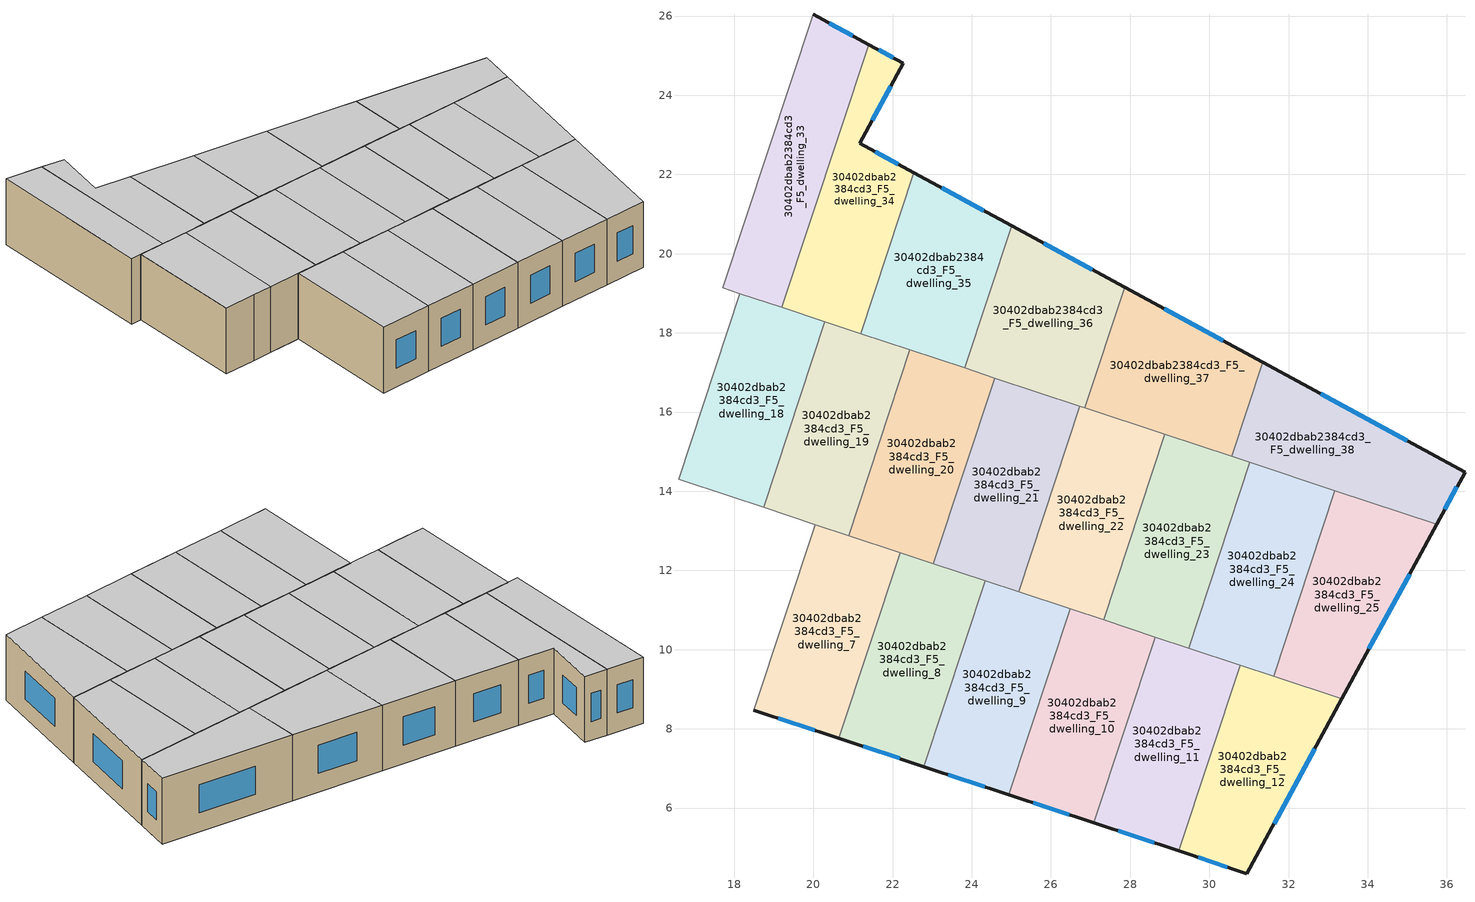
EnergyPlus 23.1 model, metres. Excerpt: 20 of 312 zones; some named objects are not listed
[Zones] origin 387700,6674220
30402dbab2384cd3_F5_dwelling_10
 floor to 30402dbab2384cd3_F4_dwelling_10 (EU_floor_Construction): 28.63,10.32 27.08,5.63 24.94,6.34 26.49,11.03 z15
 wall outside (EU_wall_Construction): 24.94,6.34 27.08,5.63 z15:18
 wall to 30402dbab2384cd3_F5_dwelling_9 (EU_wall_Construction): 26.49,11.03 24.94,6.34 z15:18
 wall to 30402dbab2384cd3_F5_dwelling_11 (EU_wall_Construction): 27.08,5.63 28.63,10.32 z15:18
 wall to 30402dbab2384cd3_F5_dwelling_23 (EU_wall_Construction): 28.63,10.32 27.33,10.75 z15:18
 wall to 30402dbab2384cd3_F5_dwelling_22 (EU_wall_Construction): 27.33,10.75 26.49,11.03 z15:18
 window (EU_Window_Construction): 25.55,6.14 26.47,5.83 z15.86:17.14
 ceiling to 30402dbab2384cd3_F6_dwelling_10 (EU_floor_Construction): 27.08,5.63 28.63,10.32 26.49,11.03 24.94,6.34 z18
30402dbab2384cd3_F5_dwelling_11
 floor to 30402dbab2384cd3_F4_dwelling_11 (EU_floor_Construction): 30.78,9.61 29.23,4.92 27.08,5.63 28.63,10.32 z15
 wall outside (EU_wall_Construction): 27.08,5.63 29.23,4.92 z15:18
 wall to 30402dbab2384cd3_F5_dwelling_12 (EU_wall_Construction): 29.23,4.92 30.78,9.61 z15:18
 wall to 30402dbab2384cd3_F5_dwelling_24 (EU_wall_Construction): 30.78,9.61 29.47,10.04 z15:18
 wall to 30402dbab2384cd3_F5_dwelling_23 (EU_wall_Construction): 29.47,10.04 28.63,10.32 z15:18
 window (EU_Window_Construction): 27.69,5.43 28.61,5.12 z15.86:17.14
 ceiling to 30402dbab2384cd3_F6_dwelling_11 (EU_floor_Construction): 29.23,4.92 30.78,9.61 28.63,10.32 27.08,5.63 z18
30402dbab2384cd3_F5_dwelling_12
 floor to 30402dbab2384cd3_F4_dwelling_12 (EU_floor_Construction): 33.34,8.76 30.95,4.35 29.23,4.92 30.78,9.61 z15
 wall outside (EU_wall_Construction): 29.23,4.92 30.95,4.35 33.34,8.76 z15:18
 wall to 30402dbab2384cd3_F5_dwelling_25 (EU_wall_Construction): 33.34,8.76 31.62,9.33 z15:18
 wall to 30402dbab2384cd3_F5_dwelling_24 (EU_wall_Construction): 31.62,9.33 30.78,9.61 z15:18
 window (EU_Window_Construction): 31.63,5.61 32.66,7.5 / 29.72,4.76 30.46,4.51 z15.86:17.14
 ceiling to 30402dbab2384cd3_F6_dwelling_12 (EU_floor_Construction): 30.95,4.35 33.34,8.76 30.78,9.61 29.23,4.92 z18
30402dbab2384cd3_F5_dwelling_18
 floor to 30402dbab2384cd3_F4_dwelling_18 (EU_floor_Construction): 20.29,18.28 18.74,13.59 16.59,14.3 18.15,18.99 z15
 wall to 30402dbab2384cd3_F5_dwelling_17 (EU_wall_Construction): 18.15,18.99 16.59,14.3 z15:18
 wall to 30402dbab2384cd3_F5_dwelling_19 (EU_wall_Construction): 18.74,13.59 20.29,18.28 z15:18
 wall to 30402dbab2384cd3_F5_dwelling_34 (EU_wall_Construction): 20.29,18.28 19.2,18.64 z15:18
 wall to 30402dbab2384cd3_F5_dwelling_5 (EU_wall_Construction): 16.59,14.3 17.91,13.87 z15:18
 wall to 30402dbab2384cd3_F5_dwelling_33 (EU_wall_Construction): 19.2,18.64 18.15,18.99 z15:18
 wall to 30402dbab2384cd3_F5_dwelling_6 (EU_wall_Construction): 17.91,13.87 18.74,13.59 z15:18
 ceiling to 30402dbab2384cd3_F6_dwelling_18 (EU_floor_Construction): 18.74,13.59 20.29,18.28 18.15,18.99 16.59,14.3 z18
30402dbab2384cd3_F5_dwelling_19
 floor to 30402dbab2384cd3_F4_dwelling_19 (EU_floor_Construction): 22.44,17.57 20.89,12.88 18.74,13.59 20.29,18.28 z15
 wall to 30402dbab2384cd3_F5_dwelling_20 (EU_wall_Construction): 20.89,12.88 22.44,17.57 z15:18
 wall to 30402dbab2384cd3_F5_dwelling_35 (EU_wall_Construction): 22.44,17.57 21.19,17.98 z15:18
 wall to 30402dbab2384cd3_F5_dwelling_6 (EU_wall_Construction): 18.74,13.59 20.05,13.16 z15:18
 wall to 30402dbab2384cd3_F5_dwelling_34 (EU_wall_Construction): 21.19,17.98 20.29,18.28 z15:18
 wall to 30402dbab2384cd3_F5_dwelling_7 (EU_wall_Construction): 20.05,13.16 20.89,12.88 z15:18
 ceiling to 30402dbab2384cd3_F6_dwelling_19 (EU_floor_Construction): 20.89,12.88 22.44,17.57 20.29,18.28 18.74,13.59 z18
30402dbab2384cd3_F5_dwelling_20
 floor to 30402dbab2384cd3_F4_dwelling_20 (EU_floor_Construction): 24.59,16.86 23.03,12.17 20.89,12.88 22.44,17.57 z15
 wall to 30402dbab2384cd3_F5_dwelling_21 (EU_wall_Construction): 23.03,12.17 24.59,16.86 z15:18
 wall to 30402dbab2384cd3_F5_dwelling_36 (EU_wall_Construction): 24.59,16.86 23.82,17.11 z15:18
 wall to 30402dbab2384cd3_F5_dwelling_7 (EU_wall_Construction): 20.89,12.88 22.2,12.45 z15:18
 wall to 30402dbab2384cd3_F5_dwelling_35 (EU_wall_Construction): 23.82,17.11 22.44,17.57 z15:18
 wall to 30402dbab2384cd3_F5_dwelling_8 (EU_wall_Construction): 22.2,12.45 23.03,12.17 z15:18
 ceiling to 30402dbab2384cd3_F6_dwelling_20 (EU_floor_Construction): 23.03,12.17 24.59,16.86 22.44,17.57 20.89,12.88 z18
30402dbab2384cd3_F5_dwelling_21
 floor to 30402dbab2384cd3_F4_dwelling_21 (EU_floor_Construction): 26.73,16.15 25.18,11.46 23.03,12.17 24.59,16.86 z15
 wall to 30402dbab2384cd3_F5_dwelling_22 (EU_wall_Construction): 25.18,11.46 26.73,16.15 z15:18
 wall to 30402dbab2384cd3_F5_dwelling_8 (EU_wall_Construction): 23.03,12.17 24.34,11.74 z15:18
 wall to 30402dbab2384cd3_F5_dwelling_36 (EU_wall_Construction): 26.73,16.15 24.59,16.86 z15:18
 wall to 30402dbab2384cd3_F5_dwelling_9 (EU_wall_Construction): 24.34,11.74 25.18,11.46 z15:18
 ceiling to 30402dbab2384cd3_F6_dwelling_21 (EU_floor_Construction): 25.18,11.46 26.73,16.15 24.59,16.86 23.03,12.17 z18
30402dbab2384cd3_F5_dwelling_22
 floor to 30402dbab2384cd3_F4_dwelling_22 (EU_floor_Construction): 28.88,15.44 27.33,10.75 25.18,11.46 26.73,16.15 z15
 wall to 30402dbab2384cd3_F5_dwelling_23 (EU_wall_Construction): 27.33,10.75 28.88,15.44 z15:18
 wall to 30402dbab2384cd3_F5_dwelling_37 (EU_wall_Construction): 28.88,15.44 26.85,16.11 z15:18
 wall to 30402dbab2384cd3_F5_dwelling_9 (EU_wall_Construction): 25.18,11.46 26.49,11.03 z15:18
 wall to 30402dbab2384cd3_F5_dwelling_36 (EU_wall_Construction): 26.85,16.11 26.73,16.15 z15:18
 ceiling to 30402dbab2384cd3_F6_dwelling_22 (EU_floor_Construction): 27.33,10.75 28.88,15.44 26.73,16.15 25.18,11.46 z18
30402dbab2384cd3_F5_dwelling_23
 floor to 30402dbab2384cd3_F4_dwelling_23 (EU_floor_Construction): 31.03,14.73 29.47,10.04 27.33,10.75 28.88,15.44 z15
 wall to 30402dbab2384cd3_F5_dwelling_24 (EU_wall_Construction): 29.47,10.04 31.03,14.73 z15:18
 wall to 30402dbab2384cd3_F5_dwelling_38 (EU_wall_Construction): 31.03,14.73 30.57,14.88 z15:18
 wall to 30402dbab2384cd3_F5_dwelling_37 (EU_wall_Construction): 30.57,14.88 28.88,15.44 z15:18
 ceiling to 30402dbab2384cd3_F6_dwelling_23 (EU_floor_Construction): 29.47,10.04 31.03,14.73 28.88,15.44 27.33,10.75 z18
30402dbab2384cd3_F5_dwelling_24
 floor to 30402dbab2384cd3_F4_dwelling_24 (EU_floor_Construction): 33.17,14.02 31.62,9.33 29.47,10.04 31.03,14.73 z15
 wall to 30402dbab2384cd3_F5_dwelling_25 (EU_wall_Construction): 31.62,9.33 33.17,14.02 z15:18
 wall to 30402dbab2384cd3_F5_dwelling_38 (EU_wall_Construction): 33.17,14.02 31.03,14.73 z15:18
 ceiling to 30402dbab2384cd3_F6_dwelling_24 (EU_floor_Construction): 31.62,9.33 33.17,14.02 31.03,14.73 29.47,10.04 z18
30402dbab2384cd3_F5_dwelling_25
 floor to 30402dbab2384cd3_F4_dwelling_25 (EU_floor_Construction): 35.74,13.17 33.34,8.76 31.62,9.33 33.17,14.02 z15
 wall outside (EU_wall_Construction): 33.34,8.76 35.74,13.17 z15:18
 wall to 30402dbab2384cd3_F5_dwelling_38 (EU_wall_Construction): 35.74,13.17 33.17,14.02 z15:18
 window (EU_Window_Construction): 34.03,10.02 35.06,11.91 z15.86:17.14
 ceiling to 30402dbab2384cd3_F6_dwelling_25 (EU_floor_Construction): 33.34,8.76 35.74,13.17 33.17,14.02 31.62,9.33 z18
30402dbab2384cd3_F5_dwelling_33
 floor to 30402dbab2384cd3_F4_dwelling_33 (EU_floor_Construction): 21.4,25.28 19.2,18.64 17.72,19.13 20,26.04 z15
 wall outside (EU_wall_Construction): 21.4,25.28 20,26.04 z15:18
 wall to 30402dbab2384cd3_F5_dwelling_32 (EU_wall_Construction): 20,26.04 17.72,19.13 z15:18
 wall to 30402dbab2384cd3_F5_dwelling_34 (EU_wall_Construction): 19.2,18.64 21.4,25.28 z15:18
 wall to 30402dbab2384cd3_F5_dwelling_17 (EU_wall_Construction): 17.72,19.13 18.15,18.99 z15:18
 window (EU_Window_Construction): 21,25.5 20.4,25.82 z15.86:17.14
 ceiling to 30402dbab2384cd3_F6_dwelling_33 (EU_floor_Construction): 19.2,18.64 21.4,25.28 20,26.04 17.72,19.13 z18
30402dbab2384cd3_F5_dwelling_34
 floor to 30402dbab2384cd3_F4_dwelling_34 (EU_floor_Construction): 22.27,24.81 21.17,22.79 22.53,22.05 21.19,17.98 19.2,18.64 21.4,25.28 z15
 wall outside (EU_wall_Construction): 22.53,22.05 21.17,22.79 22.27,24.81 21.4,25.28 z15:18
 wall to 30402dbab2384cd3_F5_dwelling_35 (EU_wall_Construction): 21.19,17.98 22.53,22.05 z15:18
 window (EU_Window_Construction): 22.02,24.94 21.65,25.15 / 21.48,23.37 21.95,24.23 / 22.14,22.26 21.56,22.58 z15.86:17.14
 ceiling to 30402dbab2384cd3_F6_dwelling_34 (EU_floor_Construction): 21.19,17.98 22.53,22.05 21.17,22.79 22.27,24.81 21.4,25.28 19.2,18.64 z18
30402dbab2384cd3_F5_dwelling_35
 floor to 30402dbab2384cd3_F4_dwelling_35 (EU_floor_Construction): 25.01,20.7 23.82,17.11 21.19,17.98 22.53,22.05 z15
 wall outside (EU_wall_Construction): 25.01,20.7 22.53,22.05 z15:18
 wall to 30402dbab2384cd3_F5_dwelling_36 (EU_wall_Construction): 23.82,17.11 25.01,20.7 z15:18
 window (EU_Window_Construction): 24.3,21.09 23.24,21.66 z15.86:17.14
 ceiling to 30402dbab2384cd3_F6_dwelling_35 (EU_floor_Construction): 23.82,17.11 25.01,20.7 22.53,22.05 21.19,17.98 z18
30402dbab2384cd3_F5_dwelling_36
 floor to 30402dbab2384cd3_F4_dwelling_36 (EU_floor_Construction): 27.86,19.15 26.85,16.11 23.82,17.11 25.01,20.7 z15
 wall outside (EU_wall_Construction): 27.86,19.15 25.01,20.7 z15:18
 wall to 30402dbab2384cd3_F5_dwelling_37 (EU_wall_Construction): 26.85,16.11 27.86,19.15 z15:18
 window (EU_Window_Construction): 27.05,19.59 25.82,20.26 z15.86:17.14
 ceiling to 30402dbab2384cd3_F6_dwelling_36 (EU_floor_Construction): 26.85,16.11 27.86,19.15 25.01,20.7 23.82,17.11 z18
30402dbab2384cd3_F5_dwelling_37
 floor to 30402dbab2384cd3_F4_dwelling_37 (EU_floor_Construction): 31.35,17.25 30.57,14.88 26.85,16.11 27.86,19.15 z15
 wall outside (EU_wall_Construction): 31.35,17.25 27.86,19.15 z15:18
 wall to 30402dbab2384cd3_F5_dwelling_38 (EU_wall_Construction): 30.57,14.88 31.35,17.25 z15:18
 window (EU_Window_Construction): 30.36,17.8 28.86,18.61 z15.86:17.14
 ceiling to 30402dbab2384cd3_F6_dwelling_37 (EU_floor_Construction): 30.57,14.88 31.35,17.25 27.86,19.15 26.85,16.11 z18
30402dbab2384cd3_F5_dwelling_38
 floor to 30402dbab2384cd3_F4_dwelling_38 (EU_floor_Construction): 36.46,14.48 35.74,13.17 30.57,14.88 31.35,17.25 z15
 wall outside (EU_wall_Construction): 35.74,13.17 36.46,14.48 31.35,17.25 z15:18
 window (EU_Window_Construction): 35,15.28 32.81,16.46 / 35.94,13.54 36.25,14.11 z15.86:17.14
 ceiling to 30402dbab2384cd3_F6_dwelling_38 (EU_floor_Construction): 35.74,13.17 36.46,14.48 31.35,17.25 30.57,14.88 z18
30402dbab2384cd3_F5_dwelling_7
 floor to 30402dbab2384cd3_F4_dwelling_7 (EU_floor_Construction): 22.2,12.45 20.65,7.76 18.5,8.47 20.05,13.16 z15
 wall outside (EU_wall_Construction): 18.5,8.47 20.65,7.76 z15:18
 wall to 30402dbab2384cd3_F5_dwelling_6 (EU_wall_Construction): 20.05,13.16 18.5,8.47 z15:18
 wall to 30402dbab2384cd3_F5_dwelling_8 (EU_wall_Construction): 20.65,7.76 22.2,12.45 z15:18
 window (EU_Window_Construction): 19.11,8.27 20.03,7.96 z15.86:17.14
 ceiling to 30402dbab2384cd3_F6_dwelling_7 (EU_floor_Construction): 20.65,7.76 22.2,12.45 20.05,13.16 18.5,8.47 z18
30402dbab2384cd3_F5_dwelling_8
 floor to 30402dbab2384cd3_F4_dwelling_8 (EU_floor_Construction): 24.34,11.74 22.79,7.05 20.65,7.76 22.2,12.45 z15
 wall outside (EU_wall_Construction): 20.65,7.76 22.79,7.05 z15:18
 wall to 30402dbab2384cd3_F5_dwelling_9 (EU_wall_Construction): 22.79,7.05 24.34,11.74 z15:18
 window (EU_Window_Construction): 21.26,7.56 22.18,7.25 z15.86:17.14
 ceiling to 30402dbab2384cd3_F6_dwelling_8 (EU_floor_Construction): 22.79,7.05 24.34,11.74 22.2,12.45 20.65,7.76 z18
30402dbab2384cd3_F5_dwelling_9
 floor to 30402dbab2384cd3_F4_dwelling_9 (EU_floor_Construction): 26.49,11.03 24.94,6.34 22.79,7.05 24.34,11.74 z15
 wall outside (EU_wall_Construction): 22.79,7.05 24.94,6.34 z15:18
 window (EU_Window_Construction): 23.4,6.85 24.32,6.54 z15.86:17.14
 ceiling to 30402dbab2384cd3_F6_dwelling_9 (EU_floor_Construction): 24.94,6.34 26.49,11.03 24.34,11.74 22.79,7.05 z18
[Building]
EU S2 Campaign: North Axis=0; Terrain=City; Solar Distribution=FullExterior
[Site:Location]
Helsinki-Vantaa.AP: Latitude=60.317; Longitude=24.963; Time Zone=2; Elevation=54.6
[SizingPeriod:WeatherFileDays]
AnnualSizingPeriod: Begin Month=1; Begin Day of Month=1; End Month=12; End Day of Month=31; Day of Week for Start Day=Monday; Use Weather File Daylight Saving Period=No; Use Weather File Rain and Snow Indicators=No
[MATERIAL]
EU_InternalMass_Material: Roughness=MediumRough; Thickness=0.1; Conductivity=1; Density=1800; Specific Heat=900; Thermal Absorptance=0.9; Solar Absorptance=0.7; Visible Absorptance=0.7
[MATERIAL:NOMASS] Roughness=MediumRough; Thermal Absorptance=0.9; Solar Absorptance=0.7; Visible Absorptance=0.7
Name | Thermal Resistance
EU_wall_NoMass | 5.91765
EU_floor_NoMass | 6.2875
[WINDOWMATERIAL:SIMPLEGLAZINGSYSTEM]
EU_Window_SimpleGlazing: UFactor=0.994035; Solar Heat Gain Coefficient=0.7; Visible Transmittance=0.7
[CONSTRUCTION]
EU_wall_Construction: EU_wall_NoMass
EU_floor_Construction: EU_floor_NoMass
EU_Window_Construction: EU_Window_SimpleGlazing
EU_InternalMass_Construction: EU_InternalMass_Material
[ZONE] Type=1; Multiplier=1; Ceiling Height=autocalculate; Floor Area=autocalculate; Part of Total Floor Area=Yes
Name | Volume
30402dbab2384cd3_F5_dwelling_10; 30402dbab2384cd3_F5_dwelling_21 | 33.4922
30402dbab2384cd3_F5_dwelling_11 | 33.4937
30402dbab2384cd3_F5_dwelling_12 | 33.479
30402dbab2384cd3_F5_dwelling_18; 30402dbab2384cd3_F5_dwelling_22 | 33.498
30402dbab2384cd3_F5_dwelling_19 | 33.4863
30402dbab2384cd3_F5_dwelling_20; 30402dbab2384cd3_F5_dwelling_8 | 33.4856
30402dbab2384cd3_F5_dwelling_23; 30402dbab2384cd3_F5_dwelling_35 | 33.4849
30402dbab2384cd3_F5_dwelling_24 | 33.4907
30402dbab2384cd3_F5_dwelling_25 | 33.49
30402dbab2384cd3_F5_dwelling_33; 30402dbab2384cd3_F5_dwelling_37; 30402dbab2384cd3_F5_dwelling_7 | 33.4893
30402dbab2384cd3_F5_dwelling_34 | 33.4812
30402dbab2384cd3_F5_dwelling_36 | 33.4878
30402dbab2384cd3_F5_dwelling_38 | 33.4841
30402dbab2384cd3_F5_dwelling_9 | 33.4797
[INTERNALMASS] Construction=EU_InternalMass_Construction
Name | Zone or ZoneList | Surface Area
30402dbab2384cd3_F5_dwelling_7_EU_InternalMass | 30402dbab2384cd3_F5_dwelling_7 | 11.1632
30402dbab2384cd3_F5_dwelling_8_EU_InternalMass | 30402dbab2384cd3_F5_dwelling_8 | 11.1615
30402dbab2384cd3_F5_dwelling_9_EU_InternalMass | 30402dbab2384cd3_F5_dwelling_9 | 11.1598
30402dbab2384cd3_F5_dwelling_10_EU_InternalMass | 30402dbab2384cd3_F5_dwelling_10 | 11.1644
30402dbab2384cd3_F5_dwelling_11_EU_InternalMass | 30402dbab2384cd3_F5_dwelling_11 | 11.1645
30402dbab2384cd3_F5_dwelling_12_EU_InternalMass | 30402dbab2384cd3_F5_dwelling_12 | 11.1597
30402dbab2384cd3_F5_dwelling_18_EU_InternalMass | 30402dbab2384cd3_F5_dwelling_18 | 11.1657
30402dbab2384cd3_F5_dwelling_19_EU_InternalMass | 30402dbab2384cd3_F5_dwelling_19 | 11.1622
30402dbab2384cd3_F5_dwelling_20_EU_InternalMass | 30402dbab2384cd3_F5_dwelling_20 | 11.1621
30402dbab2384cd3_F5_dwelling_21_EU_InternalMass | 30402dbab2384cd3_F5_dwelling_21 | 11.1641
30402dbab2384cd3_F5_dwelling_22_EU_InternalMass | 30402dbab2384cd3_F5_dwelling_22 | 11.166
30402dbab2384cd3_F5_dwelling_23_EU_InternalMass | 30402dbab2384cd3_F5_dwelling_23 | 11.1617
30402dbab2384cd3_F5_dwelling_24_EU_InternalMass | 30402dbab2384cd3_F5_dwelling_24 | 11.1641
30402dbab2384cd3_F5_dwelling_25_EU_InternalMass | 30402dbab2384cd3_F5_dwelling_25 | 11.1634
30402dbab2384cd3_F5_dwelling_33_EU_InternalMass | 30402dbab2384cd3_F5_dwelling_33 | 11.1628
30402dbab2384cd3_F5_dwelling_34_EU_InternalMass | 30402dbab2384cd3_F5_dwelling_34 | 11.1604
30402dbab2384cd3_F5_dwelling_35_EU_InternalMass | 30402dbab2384cd3_F5_dwelling_35 | 11.1616
30402dbab2384cd3_F5_dwelling_36_EU_InternalMass | 30402dbab2384cd3_F5_dwelling_36 | 11.1622
30402dbab2384cd3_F5_dwelling_37_EU_InternalMass | 30402dbab2384cd3_F5_dwelling_37 | 11.1631
30402dbab2384cd3_F5_dwelling_38_EU_InternalMass | 30402dbab2384cd3_F5_dwelling_38 | 11.1617
[OTHEREQUIPMENT] Fuel Type=Electricity; Design Level Calculation Method=Watts/Area; Power per Zone Floor Area=1; Fraction Latent=0; Fraction Radiant=0; Fraction Lost=0; Carbon Dioxide Generation Rate=0; EndUse Subcategory=EU_Step8_InternalGains
Name | Zone or ZoneList or Space or SpaceList | Schedule
EU_Step8_InternalGain_30402dbab2384cd3_F5_dwelling_7_f000 | 30402dbab2384cd3_F5_dwelling_7 | EU_Step8_GainSchedule_30402dbab2384cd3_F5_dwelling_7_f000
EU_Step8_InternalGain_30402dbab2384cd3_F5_dwelling_8_f000 | 30402dbab2384cd3_F5_dwelling_8 | EU_Step8_GainSchedule_30402dbab2384cd3_F5_dwelling_8_f000
EU_Step8_InternalGain_30402dbab2384cd3_F5_dwelling_9_f000 | 30402dbab2384cd3_F5_dwelling_9 | EU_Step8_GainSchedule_30402dbab2384cd3_F5_dwelling_9_f000
EU_Step8_InternalGain_30402dbab2384cd3_F5_dwelling_10_f000 | 30402dbab2384cd3_F5_dwelling_10 | EU_Step8_GainSchedule_30402dbab2384cd3_F5_dwelling_10_f000
EU_Step8_InternalGain_30402dbab2384cd3_F5_dwelling_11_f000 | 30402dbab2384cd3_F5_dwelling_11 | EU_Step8_GainSchedule_30402dbab2384cd3_F5_dwelling_11_f000
EU_Step8_InternalGain_30402dbab2384cd3_F5_dwelling_12_f000 | 30402dbab2384cd3_F5_dwelling_12 | EU_Step8_GainSchedule_30402dbab2384cd3_F5_dwelling_12_f000
EU_Step8_InternalGain_30402dbab2384cd3_F5_dwelling_18_f000 | 30402dbab2384cd3_F5_dwelling_18 | EU_Step8_GainSchedule_30402dbab2384cd3_F5_dwelling_18_f000
EU_Step8_InternalGain_30402dbab2384cd3_F5_dwelling_19_f000 | 30402dbab2384cd3_F5_dwelling_19 | EU_Step8_GainSchedule_30402dbab2384cd3_F5_dwelling_19_f000
EU_Step8_InternalGain_30402dbab2384cd3_F5_dwelling_20_f000 | 30402dbab2384cd3_F5_dwelling_20 | EU_Step8_GainSchedule_30402dbab2384cd3_F5_dwelling_20_f000
EU_Step8_InternalGain_30402dbab2384cd3_F5_dwelling_21_f000 | 30402dbab2384cd3_F5_dwelling_21 | EU_Step8_GainSchedule_30402dbab2384cd3_F5_dwelling_21_f000
EU_Step8_InternalGain_30402dbab2384cd3_F5_dwelling_22_f000 | 30402dbab2384cd3_F5_dwelling_22 | EU_Step8_GainSchedule_30402dbab2384cd3_F5_dwelling_22_f000
EU_Step8_InternalGain_30402dbab2384cd3_F5_dwelling_23_f000 | 30402dbab2384cd3_F5_dwelling_23 | EU_Step8_GainSchedule_30402dbab2384cd3_F5_dwelling_23_f000
EU_Step8_InternalGain_30402dbab2384cd3_F5_dwelling_24_f000 | 30402dbab2384cd3_F5_dwelling_24 | EU_Step8_GainSchedule_30402dbab2384cd3_F5_dwelling_24_f000
EU_Step8_InternalGain_30402dbab2384cd3_F5_dwelling_25_f000 | 30402dbab2384cd3_F5_dwelling_25 | EU_Step8_GainSchedule_30402dbab2384cd3_F5_dwelling_25_f000
EU_Step8_InternalGain_30402dbab2384cd3_F5_dwelling_33_f000 | 30402dbab2384cd3_F5_dwelling_33 | EU_Step8_GainSchedule_30402dbab2384cd3_F5_dwelling_33_f000
EU_Step8_InternalGain_30402dbab2384cd3_F5_dwelling_34_f000 | 30402dbab2384cd3_F5_dwelling_34 | EU_Step8_GainSchedule_30402dbab2384cd3_F5_dwelling_34_f000
EU_Step8_InternalGain_30402dbab2384cd3_F5_dwelling_35_f000 | 30402dbab2384cd3_F5_dwelling_35 | EU_Step8_GainSchedule_30402dbab2384cd3_F5_dwelling_35_f000
EU_Step8_InternalGain_30402dbab2384cd3_F5_dwelling_36_f000 | 30402dbab2384cd3_F5_dwelling_36 | EU_Step8_GainSchedule_30402dbab2384cd3_F5_dwelling_36_f000
EU_Step8_InternalGain_30402dbab2384cd3_F5_dwelling_37_f000 | 30402dbab2384cd3_F5_dwelling_37 | EU_Step8_GainSchedule_30402dbab2384cd3_F5_dwelling_37_f000
EU_Step8_InternalGain_30402dbab2384cd3_F5_dwelling_38_f000 | 30402dbab2384cd3_F5_dwelling_38 | EU_Step8_GainSchedule_30402dbab2384cd3_F5_dwelling_38_f000
[ZONEVENTILATION:DESIGNFLOWRATE] Schedule=EU_AlwaysOn; Design Flow Rate Calculation Method=AirChanges/Hour; Air Changes per Hour=0.596421; Ventilation Type=Natural; Fan Pressure Rise=0; Fan Total Efficiency=1; Constant Term Coefficient=1; Temperature Term Coefficient=0; Velocity Term Coefficient=0; Velocity Squared Term Coefficient=0; Minimum Indoor Temperature=-100; Maximum Indoor Temperature=100; Delta Temperature=-100; Minimum Outdoor Temperature=-100; Maximum Outdoor Temperature=100; Maximum Wind Speed=40
Name | Zone or ZoneList or Space or SpaceList
EU_ConstantAir_30402dbab2384cd3_F5_dwelling_7 | 30402dbab2384cd3_F5_dwelling_7
EU_ConstantAir_30402dbab2384cd3_F5_dwelling_8 | 30402dbab2384cd3_F5_dwelling_8
EU_ConstantAir_30402dbab2384cd3_F5_dwelling_9 | 30402dbab2384cd3_F5_dwelling_9
EU_ConstantAir_30402dbab2384cd3_F5_dwelling_10 | 30402dbab2384cd3_F5_dwelling_10
EU_ConstantAir_30402dbab2384cd3_F5_dwelling_11 | 30402dbab2384cd3_F5_dwelling_11
EU_ConstantAir_30402dbab2384cd3_F5_dwelling_12 | 30402dbab2384cd3_F5_dwelling_12
EU_ConstantAir_30402dbab2384cd3_F5_dwelling_18 | 30402dbab2384cd3_F5_dwelling_18
EU_ConstantAir_30402dbab2384cd3_F5_dwelling_19 | 30402dbab2384cd3_F5_dwelling_19
EU_ConstantAir_30402dbab2384cd3_F5_dwelling_20 | 30402dbab2384cd3_F5_dwelling_20
EU_ConstantAir_30402dbab2384cd3_F5_dwelling_21 | 30402dbab2384cd3_F5_dwelling_21
EU_ConstantAir_30402dbab2384cd3_F5_dwelling_22 | 30402dbab2384cd3_F5_dwelling_22
EU_ConstantAir_30402dbab2384cd3_F5_dwelling_23 | 30402dbab2384cd3_F5_dwelling_23
EU_ConstantAir_30402dbab2384cd3_F5_dwelling_24 | 30402dbab2384cd3_F5_dwelling_24
EU_ConstantAir_30402dbab2384cd3_F5_dwelling_25 | 30402dbab2384cd3_F5_dwelling_25
EU_ConstantAir_30402dbab2384cd3_F5_dwelling_33 | 30402dbab2384cd3_F5_dwelling_33
EU_ConstantAir_30402dbab2384cd3_F5_dwelling_34 | 30402dbab2384cd3_F5_dwelling_34
EU_ConstantAir_30402dbab2384cd3_F5_dwelling_35 | 30402dbab2384cd3_F5_dwelling_35
EU_ConstantAir_30402dbab2384cd3_F5_dwelling_36 | 30402dbab2384cd3_F5_dwelling_36
EU_ConstantAir_30402dbab2384cd3_F5_dwelling_37 | 30402dbab2384cd3_F5_dwelling_37
EU_ConstantAir_30402dbab2384cd3_F5_dwelling_38 | 30402dbab2384cd3_F5_dwelling_38
[HVACTEMPLATE:ZONE:IDEALLOADSAIRSYSTEM] System Availability Schedule=EU_AlwaysOn; Maximum Heating Supply Air Temperature=50; Minimum Cooling Supply Air Temperature=13; Maximum Heating Supply Air Humidity Ratio=0.0156; Minimum Cooling Supply Air Humidity Ratio=0.0077; Heating Limit=NoLimit; Cooling Limit=NoLimit; Heating Availability Schedule=EU_AlwaysOn; Cooling Availability Schedule=EU_CoolingOff; Dehumidification Control Type=ConstantSensibleHeatRatio; Cooling Sensible Heat Ratio=0.7; Dehumidification Setpoint=60; Humidification Control Type=None; Humidification Setpoint=30; Outdoor Air Method=None; Outdoor Air Flow Rate per Person=0.00944; Outdoor Air Flow Rate per Zone Floor Area=0; Outdoor Air Flow Rate per Zone=0; Demand Controlled Ventilation Type=None; Outdoor Air Economizer Type=NoEconomizer; Heat Recovery Type=None; Sensible Heat Recovery Effectiveness=0.7; Latent Heat Recovery Effectiveness=0.65
Name | Template Thermostat
30402dbab2384cd3_F5_dwelling_7 | EU_HeatOnly_30402dbab2384cd3_F5_dwelling_7
30402dbab2384cd3_F5_dwelling_8 | EU_HeatOnly_30402dbab2384cd3_F5_dwelling_8
30402dbab2384cd3_F5_dwelling_9 | EU_HeatOnly_30402dbab2384cd3_F5_dwelling_9
30402dbab2384cd3_F5_dwelling_10 | EU_HeatOnly_30402dbab2384cd3_F5_dwelling_10
30402dbab2384cd3_F5_dwelling_11 | EU_HeatOnly_30402dbab2384cd3_F5_dwelling_11
30402dbab2384cd3_F5_dwelling_12 | EU_HeatOnly_30402dbab2384cd3_F5_dwelling_12
30402dbab2384cd3_F5_dwelling_18 | EU_HeatOnly_30402dbab2384cd3_F5_dwelling_18
30402dbab2384cd3_F5_dwelling_19 | EU_HeatOnly_30402dbab2384cd3_F5_dwelling_19
30402dbab2384cd3_F5_dwelling_20 | EU_HeatOnly_30402dbab2384cd3_F5_dwelling_20
30402dbab2384cd3_F5_dwelling_21 | EU_HeatOnly_30402dbab2384cd3_F5_dwelling_21
30402dbab2384cd3_F5_dwelling_22 | EU_HeatOnly_30402dbab2384cd3_F5_dwelling_22
30402dbab2384cd3_F5_dwelling_23 | EU_HeatOnly_30402dbab2384cd3_F5_dwelling_23
30402dbab2384cd3_F5_dwelling_24 | EU_HeatOnly_30402dbab2384cd3_F5_dwelling_24
30402dbab2384cd3_F5_dwelling_25 | EU_HeatOnly_30402dbab2384cd3_F5_dwelling_25
30402dbab2384cd3_F5_dwelling_33 | EU_HeatOnly_30402dbab2384cd3_F5_dwelling_33
30402dbab2384cd3_F5_dwelling_34 | EU_HeatOnly_30402dbab2384cd3_F5_dwelling_34
30402dbab2384cd3_F5_dwelling_35 | EU_HeatOnly_30402dbab2384cd3_F5_dwelling_35
30402dbab2384cd3_F5_dwelling_36 | EU_HeatOnly_30402dbab2384cd3_F5_dwelling_36
30402dbab2384cd3_F5_dwelling_37 | EU_HeatOnly_30402dbab2384cd3_F5_dwelling_37
30402dbab2384cd3_F5_dwelling_38 | EU_HeatOnly_30402dbab2384cd3_F5_dwelling_38
[SIZING:ZONE] Zone Cooling Design Supply Air Temperature Input Method=SupplyAirTemperature; Zone Cooling Design Supply Air Temperature=13; Zone Heating Design Supply Air Temperature Input Method=SupplyAirTemperature; Zone Heating Design Supply Air Temperature=50; Zone Cooling Design Supply Air Humidity Ratio=0.008; Zone Heating Design Supply Air Humidity Ratio=0.008; Cooling Design Air Flow Method=DesignDay; Cooling Design Air Flow Rate=0; Cooling Minimum Air Flow per Zone Floor Area=0.000762; Cooling Minimum Air Flow=0; Cooling Minimum Air Flow Fraction=0.2; Heating Design Air Flow Method=DesignDay; Heating Design Air Flow Rate=0; Heating Maximum Air Flow per Zone Floor Area=0.002032; Heating Maximum Air Flow=0.141576; Heating Maximum Air Flow Fraction=0.3; Account for Dedicated Outdoor Air System=No; Dedicated Outdoor Air System Control Strategy=NeutralSupplyAir; Dedicated Outdoor Air Low Setpoint Temperature for Design=autosize; Dedicated Outdoor Air High Setpoint Temperature for Design=autosize; Zone Load Sizing Method=Sensible Load Only No Latent Load; Zone Latent Cooling Design Supply Air Humidity Ratio Input Method=HumidityRatioDifference; Zone Cooling Design Supply Air Humidity Ratio Difference=0.005; Zone Latent Heating Design Supply Air Humidity Ratio Input Method=HumidityRatioDifference; Zone Humidification Design Supply Air Humidity Ratio Difference=0.005
30402dbab2384cd3_F5_dwelling_7; 30402dbab2384cd3_F5_dwelling_8; 30402dbab2384cd3_F5_dwelling_9; 30402dbab2384cd3_F5_dwelling_10; 30402dbab2384cd3_F5_dwelling_11; 30402dbab2384cd3_F5_dwelling_12; 30402dbab2384cd3_F5_dwelling_18; 30402dbab2384cd3_F5_dwelling_19; 30402dbab2384cd3_F5_dwelling_20; 30402dbab2384cd3_F5_dwelling_21; 30402dbab2384cd3_F5_dwelling_22; 30402dbab2384cd3_F5_dwelling_23; 30402dbab2384cd3_F5_dwelling_24; 30402dbab2384cd3_F5_dwelling_25; 30402dbab2384cd3_F5_dwelling_33; 30402dbab2384cd3_F5_dwelling_34; 30402dbab2384cd3_F5_dwelling_35; 30402dbab2384cd3_F5_dwelling_36; 30402dbab2384cd3_F5_dwelling_37; 30402dbab2384cd3_F5_dwelling_38
[SCHEDULE:CONSTANT]
Name | Hourly Value
EU_AlwaysOn | 1
EU_CoolingOff | 0
[SCHEDULE:FILE] Column Number=1; Rows to Skip at Top=0; Number of Hours of Data=8760; Column Separator=Comma; Interpolate to Timestep=No; Minutes per Item=60; Adjust Schedule for Daylight Savings=Yes
Name | File
EU_Step8_GainSchedule_30402dbab2384cd3_F5_dwelling_7_f000 | ../../schedules/30402dbab2384cd3/30402dbab2384cd3_F5_dwelling_7_f000_gain.csv
EU_Step8_GainSchedule_30402dbab2384cd3_F5_dwelling_8_f000 | ../../schedules/30402dbab2384cd3/30402dbab2384cd3_F5_dwelling_8_f000_gain.csv
EU_Step8_GainSchedule_30402dbab2384cd3_F5_dwelling_9_f000 | ../../schedules/30402dbab2384cd3/30402dbab2384cd3_F5_dwelling_9_f000_gain.csv
EU_Step8_GainSchedule_30402dbab2384cd3_F5_dwelling_10_f000 | ../../schedules/30402dbab2384cd3/30402dbab2384cd3_F5_dwelling_10_f000_gain.csv
EU_Step8_GainSchedule_30402dbab2384cd3_F5_dwelling_11_f000 | ../../schedules/30402dbab2384cd3/30402dbab2384cd3_F5_dwelling_11_f000_gain.csv
EU_Step8_GainSchedule_30402dbab2384cd3_F5_dwelling_12_f000 | ../../schedules/30402dbab2384cd3/30402dbab2384cd3_F5_dwelling_12_f000_gain.csv
EU_Step8_GainSchedule_30402dbab2384cd3_F5_dwelling_18_f000 | ../../schedules/30402dbab2384cd3/30402dbab2384cd3_F5_dwelling_18_f000_gain.csv
EU_Step8_GainSchedule_30402dbab2384cd3_F5_dwelling_19_f000 | ../../schedules/30402dbab2384cd3/30402dbab2384cd3_F5_dwelling_19_f000_gain.csv
EU_Step8_GainSchedule_30402dbab2384cd3_F5_dwelling_20_f000 | ../../schedules/30402dbab2384cd3/30402dbab2384cd3_F5_dwelling_20_f000_gain.csv
EU_Step8_GainSchedule_30402dbab2384cd3_F5_dwelling_21_f000 | ../../schedules/30402dbab2384cd3/30402dbab2384cd3_F5_dwelling_21_f000_gain.csv
EU_Step8_GainSchedule_30402dbab2384cd3_F5_dwelling_22_f000 | ../../schedules/30402dbab2384cd3/30402dbab2384cd3_F5_dwelling_22_f000_gain.csv
EU_Step8_GainSchedule_30402dbab2384cd3_F5_dwelling_23_f000 | ../../schedules/30402dbab2384cd3/30402dbab2384cd3_F5_dwelling_23_f000_gain.csv
EU_Step8_GainSchedule_30402dbab2384cd3_F5_dwelling_24_f000 | ../../schedules/30402dbab2384cd3/30402dbab2384cd3_F5_dwelling_24_f000_gain.csv
EU_Step8_GainSchedule_30402dbab2384cd3_F5_dwelling_25_f000 | ../../schedules/30402dbab2384cd3/30402dbab2384cd3_F5_dwelling_25_f000_gain.csv
EU_Step8_GainSchedule_30402dbab2384cd3_F5_dwelling_33_f000 | ../../schedules/30402dbab2384cd3/30402dbab2384cd3_F5_dwelling_33_f000_gain.csv
EU_Step8_GainSchedule_30402dbab2384cd3_F5_dwelling_34_f000 | ../../schedules/30402dbab2384cd3/30402dbab2384cd3_F5_dwelling_34_f000_gain.csv
EU_Step8_GainSchedule_30402dbab2384cd3_F5_dwelling_35_f000 | ../../schedules/30402dbab2384cd3/30402dbab2384cd3_F5_dwelling_35_f000_gain.csv
EU_Step8_GainSchedule_30402dbab2384cd3_F5_dwelling_36_f000 | ../../schedules/30402dbab2384cd3/30402dbab2384cd3_F5_dwelling_36_f000_gain.csv
EU_Step8_GainSchedule_30402dbab2384cd3_F5_dwelling_37_f000 | ../../schedules/30402dbab2384cd3/30402dbab2384cd3_F5_dwelling_37_f000_gain.csv
EU_Step8_GainSchedule_30402dbab2384cd3_F5_dwelling_38_f000 | ../../schedules/30402dbab2384cd3/30402dbab2384cd3_F5_dwelling_38_f000_gain.csv
